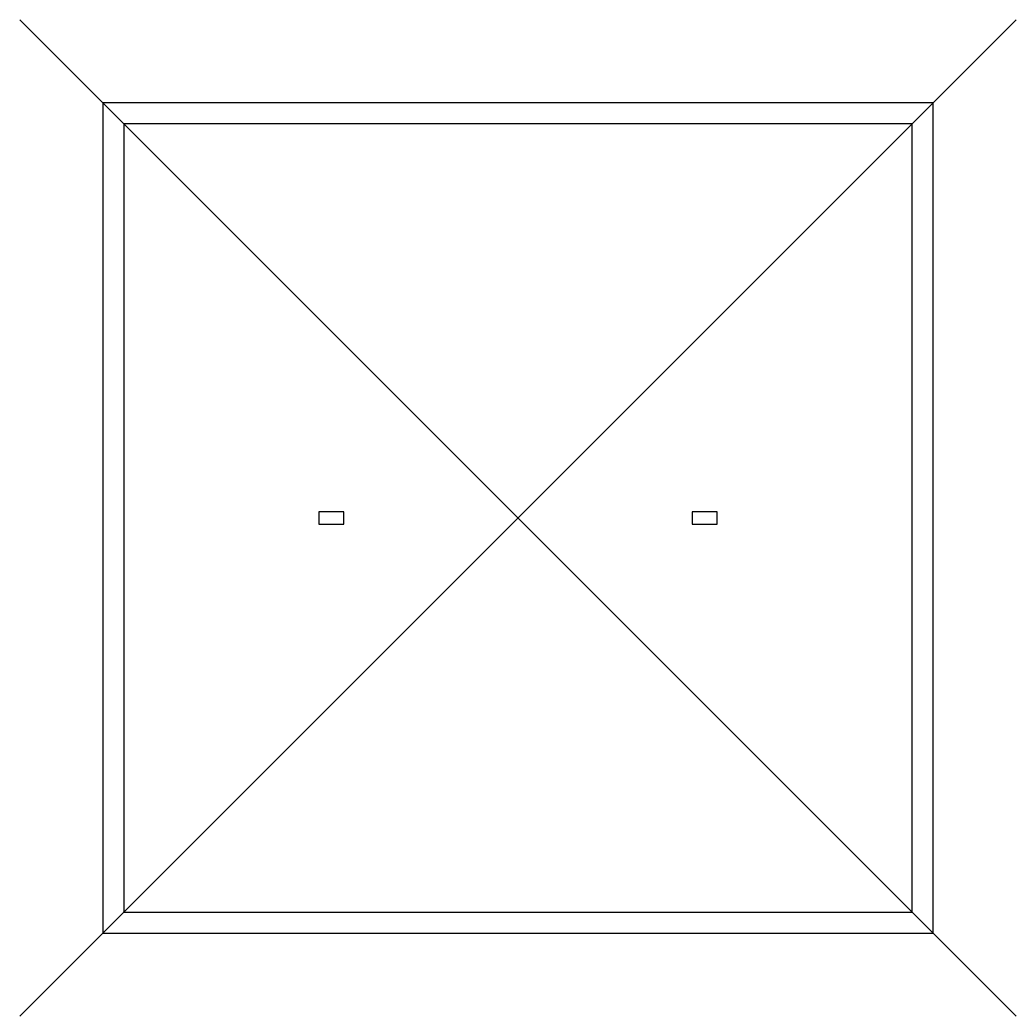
# Model space of a CAD drawing. Header units: metres. Extents: x -0.2 to 2.2, y -0.2 to 2.2.
import ezdxf

# ---------------------------------------------------------------- set-up
doc = ezdxf.new("R2010")
doc.units = ezdxf.units.M

msp = doc.modelspace()

# ---------------------------------------------------------------- linework, layer by layer
for p, q in [((2.2, -0.2), (-0.2, 2.2)), ((-0.2, -0.2), (2.2, 2.2)), ((0, 2), (0, 0)), ((2, 2), (0, 2)), ((2, 0), (2, 2)), ((0.05, 1.949), (0.05, 0.051)), ((1.949, 1.95), (0.051, 1.95)), ((1.95, 0.051), (1.95, 1.949)), ((0.52, 1.015), (0.52, 0.985)), ((0.58, 1.015), (0.52, 1.015)), ((0.58, 0.985), (0.58, 1.015)), ((1.42, 1.015), (1.42, 0.985)), ((1.48, 1.015), (1.42, 1.015)), ((1.48, 0.985), (1.48, 1.015)), ((0.52, 0.985), (0.58, 0.985)), ((1.42, 0.985), (1.48, 0.985)), ((0.051, 0.05), (1.949, 0.05)), ((0, 0), (2, 0))]:
    msp.add_line(p, q)
for centre, start, end in [((0.051, 1.949), 90, 180), ((1.949, 1.949), 0, 90), ((1.949, 0.051), 270, 0)]:
    msp.add_arc(centre, 0.001, start, end)
at = {"extrusion": (0, 0, -1)}
msp.add_arc((-0.051, 0.051), 0.001, 270, 0, dxfattribs=at)

doc.saveas('drawing.dxf')
